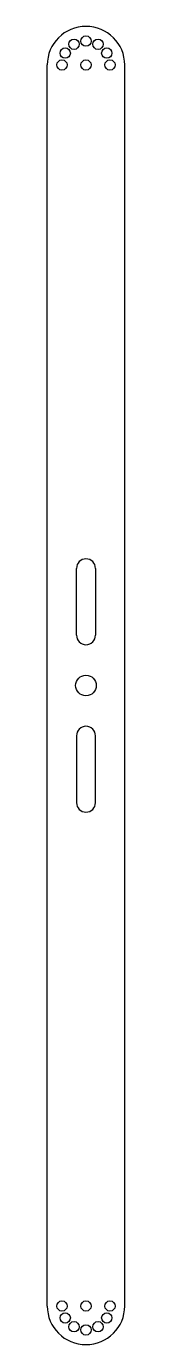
# Model space of a CAD drawing. Header units: millimetres. Extents: x 81 to 126, y -261 to 507.
import ezdxf

# ---------------------------------------------------------------- set-up
doc = ezdxf.new("R2010")
doc.units = ezdxf.units.MM
doc.layers.add('DV2_0', color=7, linetype='Continuous')

msp = doc.modelspace()

# ---------------------------------------------------------------- linework, layer by layer
at = {"layer": 'DV2_0', "color": 7, "linetype": 'Continuous'}
for p, q in [((81.19, 254.95), (81.19, 484.45)), ((126.19, 254.95), (126.19, 484.45)), ((81.19, 254.95), (81.19, 254.94)), ((81.19, 220.46), (81.19, 254.94)), ((126.19, 254.94), (126.19, 254.95)), ((126.19, 220.46), (126.19, 254.94)), ((81.19, 25.46), (81.19, 220.46)), ((81.19, 220.46), (81.19, 220.46)), ((126.19, 25.46), (126.19, 220.46)), ((126.19, 220.46), (126.19, 220.46)), ((98.19, 152.21), (98.19, 191.21)), ((109.19, 191.21), (109.19, 152.21)), ((98.19, 93.7), (98.19, 54.7)), ((109.19, 54.7), (109.19, 93.7)), ((81.19, 25.46), (81.19, 25.45)), ((81.19, -9.03), (81.19, 25.45)), ((126.19, 25.45), (126.19, 25.46)), ((126.19, -9.03), (126.19, 25.45)), ((81.19, -238.53), (81.19, -9.03)), ((81.19, -9.03), (81.19, -9.03)), ((126.19, -238.53), (126.19, -9.03)), ((126.19, -9.03), (126.19, -9.03))]:
    msp.add_line(p, q, dxfattribs=at)
for centre, radius in [((96.73, 496.51), 3), ((103.69, 498.38), 3), ((110.66, 496.51), 3), ((91.63, 491.41), 3), ((115.76, 491.41), 3), ((89.76, 484.45), 3), ((103.69, 484.45), 3), ((117.62, 484.45), 3), ((103.69, 122.96), 6), ((89.76, -238.53), 3), ((103.69, -238.53), 3), ((117.62, -238.53), 3), ((91.63, -245.5), 3), ((115.76, -245.5), 3), ((96.73, -250.59), 3), ((103.69, -252.46), 3), ((110.66, -250.59), 3)]:
    msp.add_circle(centre, radius, dxfattribs=at)
for centre, radius, start, end in [((103.69, 484.45), 22.5, 0, 180), ((103.69, 191.21), 5.5, 0, 180), ((103.69, 152.21), 5.5, 180, 0), ((103.69, 93.7), 5.5, 0, 180), ((103.69, 54.7), 5.5, 180, 0), ((103.69, -238.53), 22.5, 180, 0)]:
    msp.add_arc(centre, radius, start, end, dxfattribs=at)

doc.saveas('drawing.dxf')
